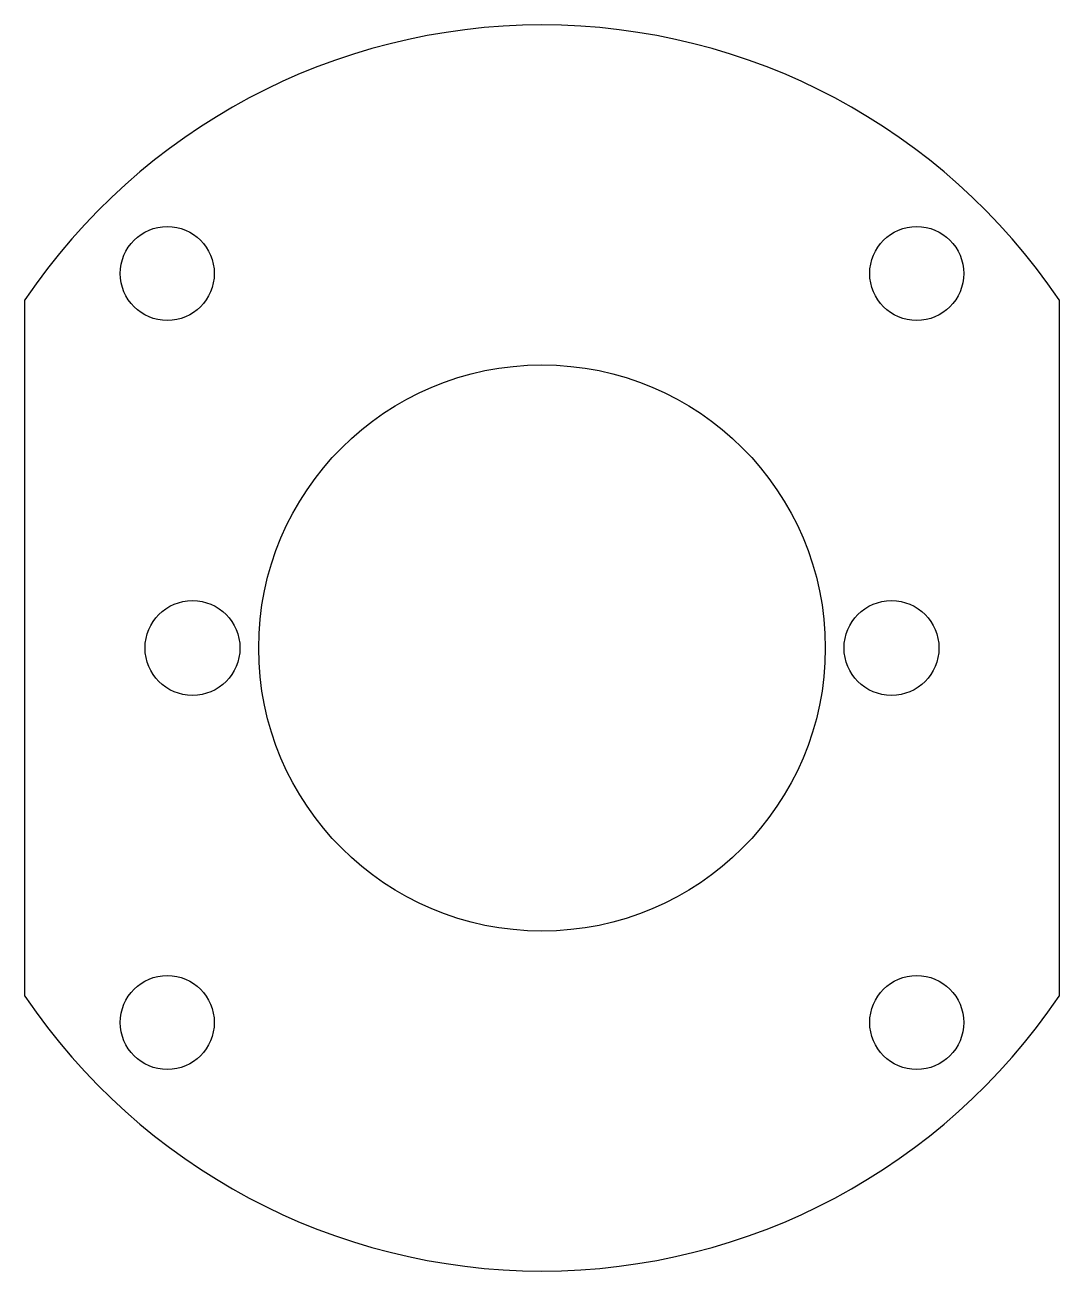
# Model space of a CAD drawing. Header units: millimetres. Extents: x -79 to 79, y -95 to 95.
import ezdxf

# ---------------------------------------------------------------- set-up
doc = ezdxf.new("R2010")
doc.units = ezdxf.units.MM

msp = doc.modelspace()

# ---------------------------------------------------------------- linework, layer by layer
at = {"color": 7, "linetype": 'Continuous', "lineweight": 25}
for p, q in [((-79, -53.21), (-79, 53.21)), ((79, 53.21), (79, -53.21))]:
    msp.add_line(p, q, dxfattribs=at)
for centre, radius in [((-57.25, 57.25), 7.18), ((57.25, 57.25), 7.18), ((0, 0), 43.28), ((-53.4, 0), 7.25), ((53.4, 0), 7.25), ((-57.25, -57.25), 7.18), ((57.25, -57.25), 7.18)]:
    msp.add_circle(centre, radius, dxfattribs=at)
for start, end in [(33.9632, 146.0368), (213.9632, 326.0368)]:
    msp.add_arc((0, 0), 95.25, start, end, dxfattribs=at)

doc.saveas('drawing.dxf')
